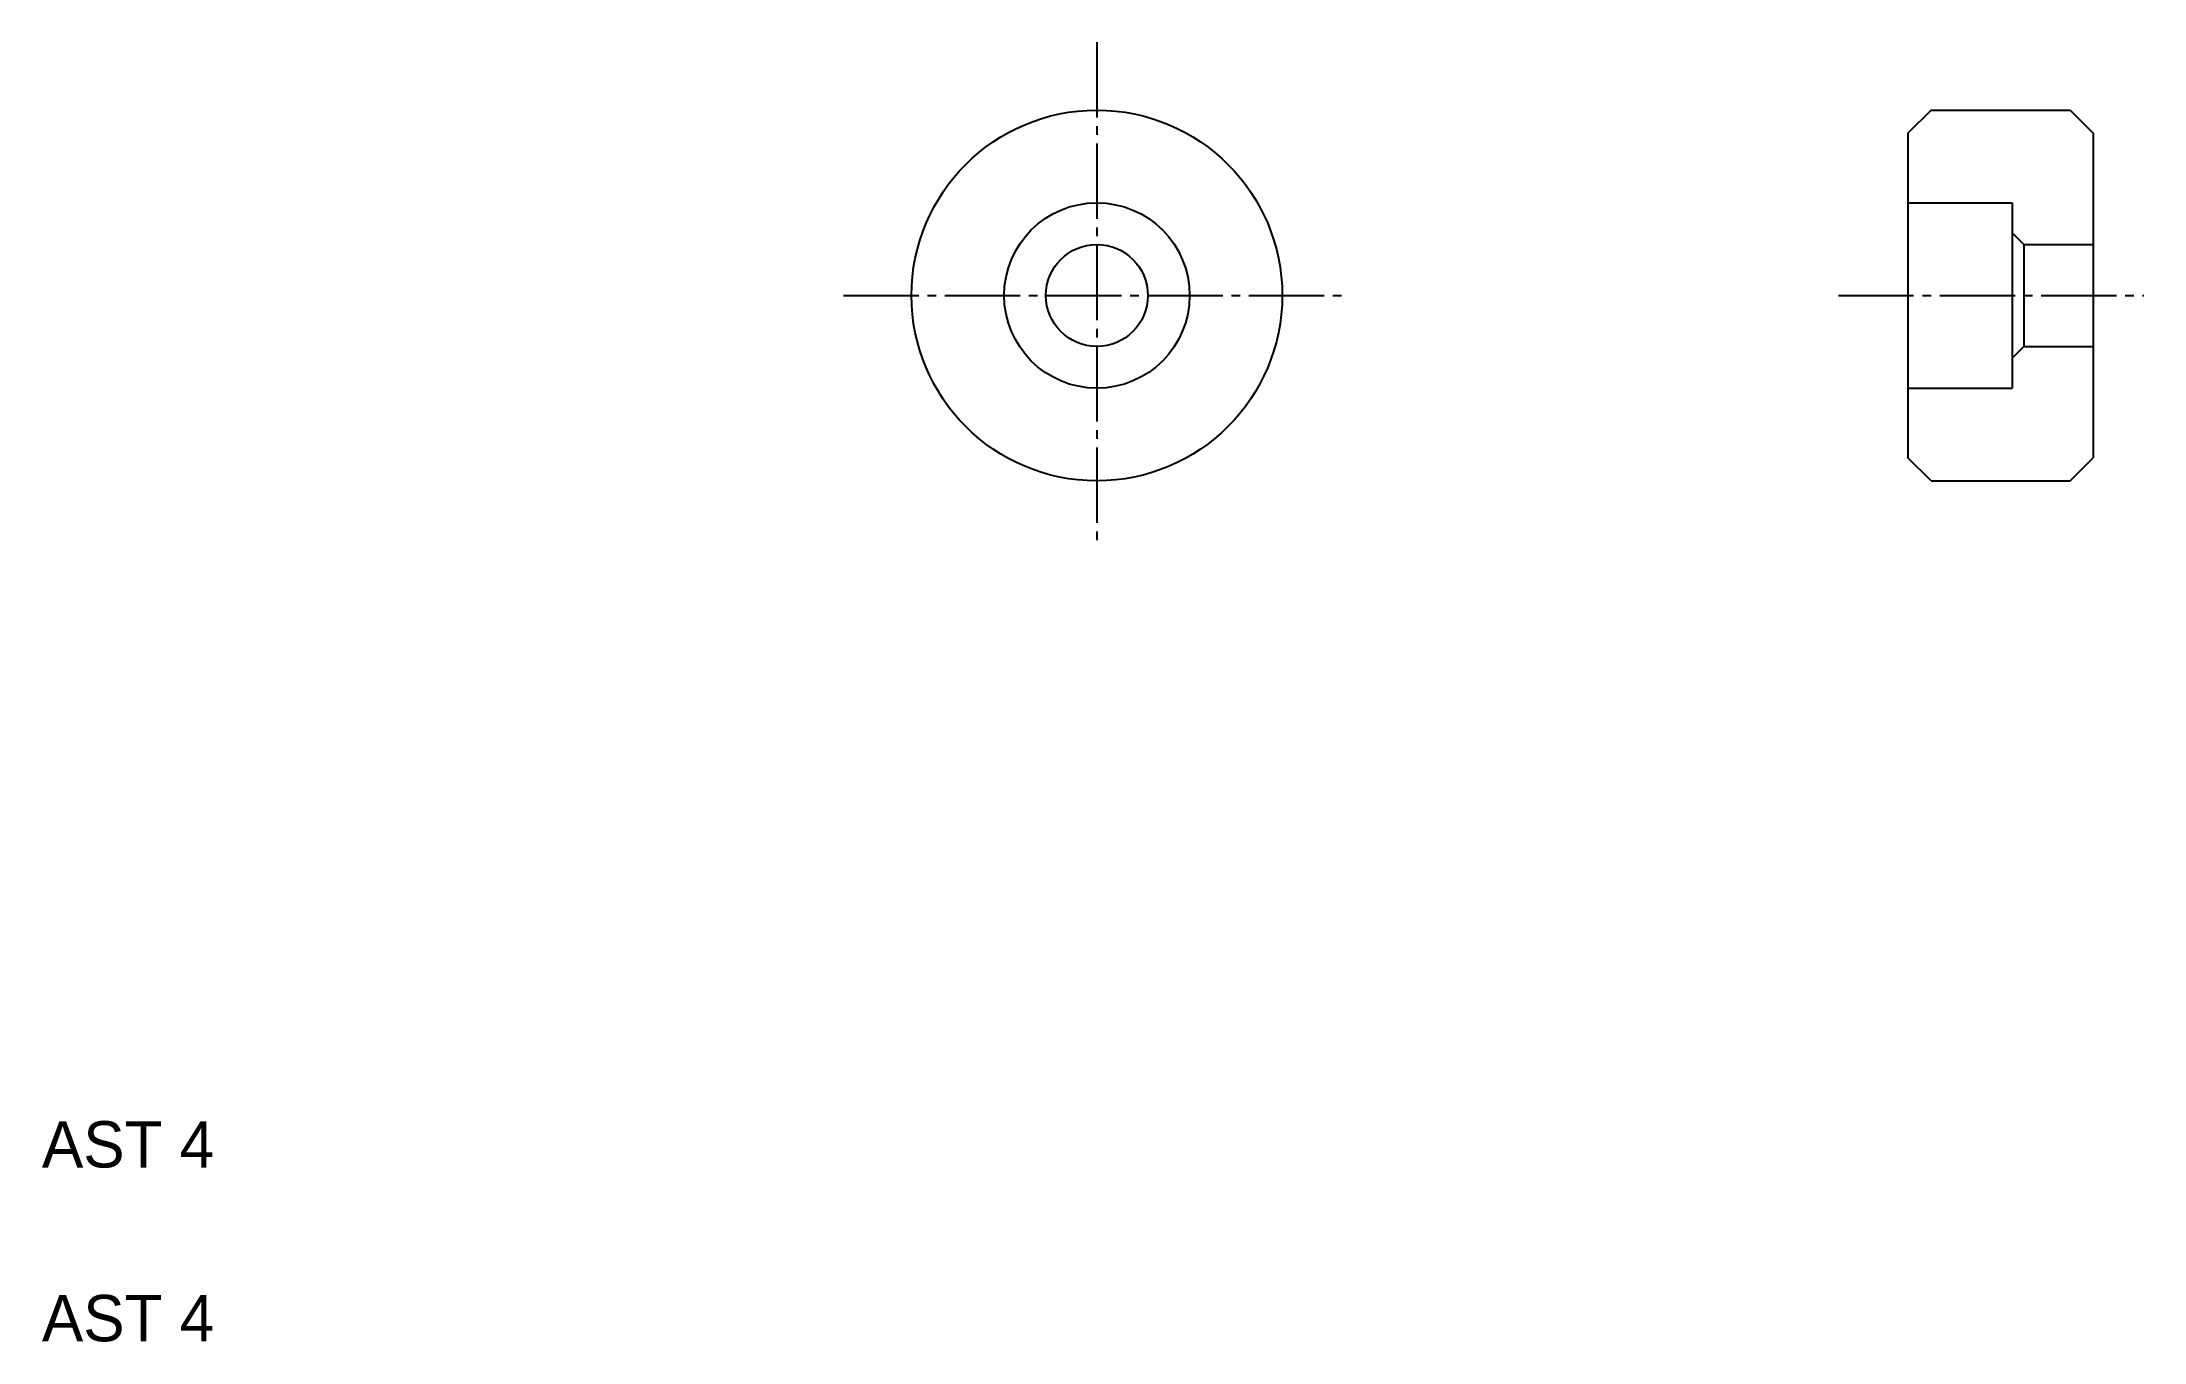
# Model space of a CAD drawing. Extents: x 5 to 95.7, y 5 to 61.1.
import ezdxf

# ---------------------------------------------------------------- set-up
doc = ezdxf.new("R2010")
doc.units = 0
doc.header["$LTSCALE"] = 0.25
doc.linetypes.add('CENTER', pattern=[17.5, 13, -1.5, 1.5, -1.5])
doc.layers.get('0').update_dxf_attribs({"linetype": 'CONTINUOUS'})
doc.layers.add('CENTER', color=1, linetype='CENTER')

msp = doc.modelspace()

# ---------------------------------------------------------------- linework, layer by layer
for p, q in [((86.528, 58.133), (85.528, 57.133)), ((86.528, 58.133), (92.528, 58.133)), ((92.528, 58.133), (93.528, 57.133)), ((85.528, 57.133), (85.528, 43.133)), ((93.528, 57.133), (93.528, 43.133)), ((85.528, 54.133), (90.028, 54.133)), ((85.528, 53.633), (85.528, 53.633)), ((90.028, 54.133), (90.028, 46.133)), ((90.028, 52.833), (90.528, 52.333)), ((90.528, 52.333), (93.528, 52.333)), ((90.528, 52.333), (90.528, 47.933)), ((85.528, 50.133), (85.528, 50.133)), ((90.028, 47.433), (90.528, 47.933)), ((90.528, 47.933), (93.528, 47.933)), ((85.528, 46.133), (90.028, 46.133)), ((86.528, 42.133), (85.528, 43.133)), ((92.528, 42.133), (93.528, 43.133)), ((86.528, 42.133), (92.528, 42.133))]:
    msp.add_line(p, q)
for radius in [8, 4, 2.2]:
    msp.add_circle((50.528, 50.133), radius)
at = {"layer": 'CENTER', "color": 1, "linetype": 'CENTER'}
for p, q in [((50.528, 61.07), (50.528, 39.195)), ((39.591, 50.133), (61.466, 50.133)), ((82.528, 50.133), (95.717, 50.133))]:
    msp.add_line(p, q, dxfattribs=at)

# ---------------------------------------------------------------- texts
for p in [(5, 12.5), (5, 5)]:
    msp.add_text('AST 4', height=2).set_placement(p)

doc.saveas('drawing.dxf')
